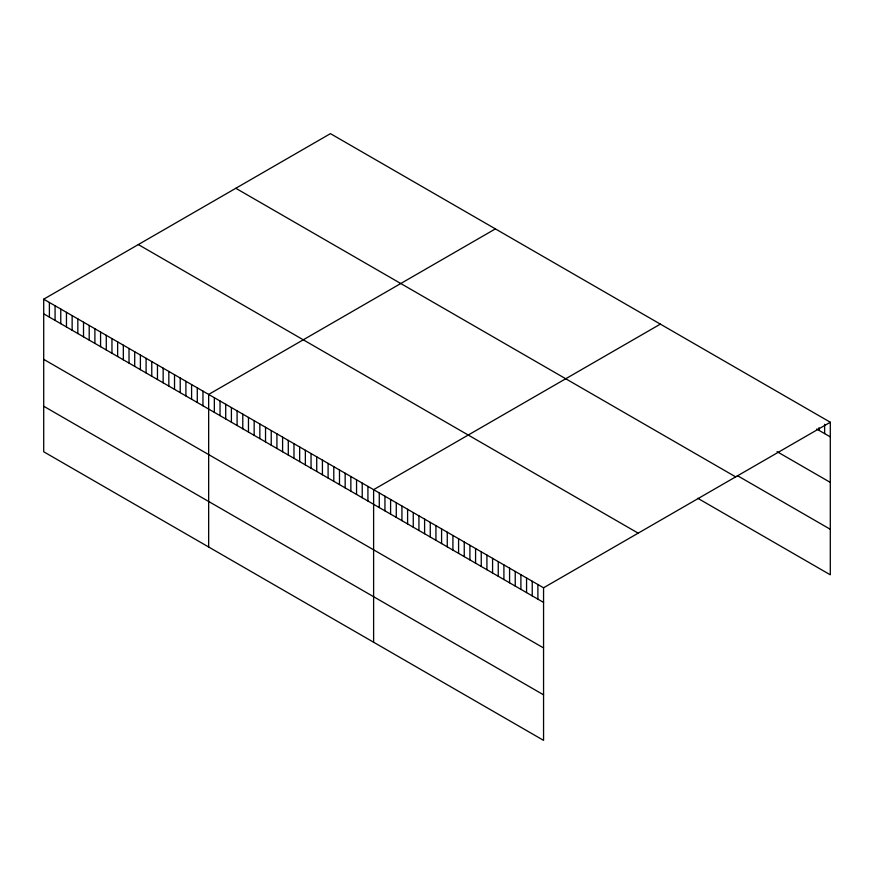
<?xml version="1.0" encoding="UTF-8"?>
<svg xmlns="http://www.w3.org/2000/svg" width="874" height="874" viewBox="0 0 874 874"><rect width="100%" height="100%" fill="white"/><g stroke="black" fill="none" stroke-linecap="round" stroke-linejoin="round"><path stroke-width="1.31" d="M43.7 299.192L543.562 587.787L543.562 740.354L43.7 451.76L43.7 299.192L330.438 133.646L830.3 422.24L830.3 574.808L697.736 498.267M495.394 228.89L208.657 394.436L208.657 546.993M660.351 324.123L373.613 489.669L373.613 642.226M543.562 587.787L830.3 422.24M816.698 429.025L830.3 436.88M777.052 451.65L830.3 482.393M737.394 475.642L830.3 529.283M235.816 188.281L735.679 476.876M138.321 244.567L638.184 533.162M43.7 313.832L543.562 602.426M43.7 359.345L543.562 647.94M43.7 406.235L543.562 694.83M824.63 424.294L824.63 433.602M818.971 427.67L818.971 430.336M537.892 584.52L537.892 599.149M532.233 581.254L532.233 595.882M526.563 577.976L526.563 592.605M520.904 574.71L520.904 589.338M515.234 571.432L515.234 586.072M509.575 568.166L509.575 582.794M503.905 564.899L503.905 579.528M498.246 561.621L498.246 576.261M492.575 558.355L492.575 572.983M486.916 555.077L486.916 569.717M481.246 551.811L481.246 566.439M475.576 548.544L475.576 563.173M469.917 545.267L469.917 559.906M464.247 542L464.247 556.629M458.588 538.734L458.588 553.362M452.918 535.456L452.918 550.085M447.259 532.19L447.259 546.818M441.589 528.912L441.589 543.552M435.929 525.645L435.929 540.274M430.259 522.379L430.259 537.007M424.6 519.101L424.6 533.741M418.93 515.835L418.93 530.463M413.26 512.568L413.26 527.197M407.601 509.291L407.601 523.919M401.931 506.024L401.931 520.653M396.272 502.747L396.272 517.386M390.602 499.48L390.602 514.109M384.942 496.214L384.942 510.842M379.272 492.936L379.272 507.576M367.921 486.381L367.921 501.021M362.229 483.103L362.229 497.732M356.548 479.815L356.548 494.444M350.856 476.538L350.856 491.166M345.164 473.249L345.164 487.878M339.483 469.961L339.483 484.6M333.792 466.683L333.792 481.312M328.1 463.395L328.1 478.023M322.419 460.117L322.419 474.746M316.727 456.829L316.727 471.457M311.046 453.54L311.046 468.18M305.354 450.263L305.354 464.892M299.662 446.975L299.662 461.603M293.981 443.697L293.981 458.326M288.289 440.409L288.289 455.037M282.597 437.12L282.597 451.76M276.916 433.843L276.916 448.471M271.224 430.554L271.224 445.183M265.532 427.277L265.532 441.905M259.851 423.988L259.851 438.617M254.159 420.7L254.159 435.339M248.467 417.422L248.467 432.051M242.786 414.134L242.786 428.773M237.094 410.856L237.094 425.485M231.402 407.568L231.402 422.197M225.721 404.28L225.721 418.919M220.03 401.002L220.03 415.631M214.338 397.714L214.338 412.353M202.965 391.148L202.965 405.776M197.284 387.859L197.284 402.499M191.592 384.582L191.592 399.21M185.9 381.293L185.9 395.933M180.219 378.016L180.219 392.644M174.527 374.728L174.527 389.356M168.835 371.45L168.835 386.079M163.154 368.162L163.154 382.79M157.462 364.873L157.462 379.513M151.77 361.596L151.77 376.224M146.089 358.307L146.089 372.936M140.397 355.03L140.397 369.658M134.705 351.741L134.705 366.37M129.024 348.453L129.024 363.092M123.332 345.175L123.332 359.804M117.64 341.887L117.64 356.516M111.959 338.609L111.959 353.238M106.267 335.321L106.267 349.95M100.576 332.033L100.576 346.672M94.895 328.755L94.895 343.384M89.203 325.467L89.203 340.095M83.522 322.189L83.522 336.818M77.83 318.901L77.83 333.529M72.138 315.612L72.138 330.252M66.457 312.335L66.457 326.963M60.765 309.046L60.765 323.675M55.073 305.769L55.073 320.397M49.392 302.48L49.392 317.109"/></g></svg>
